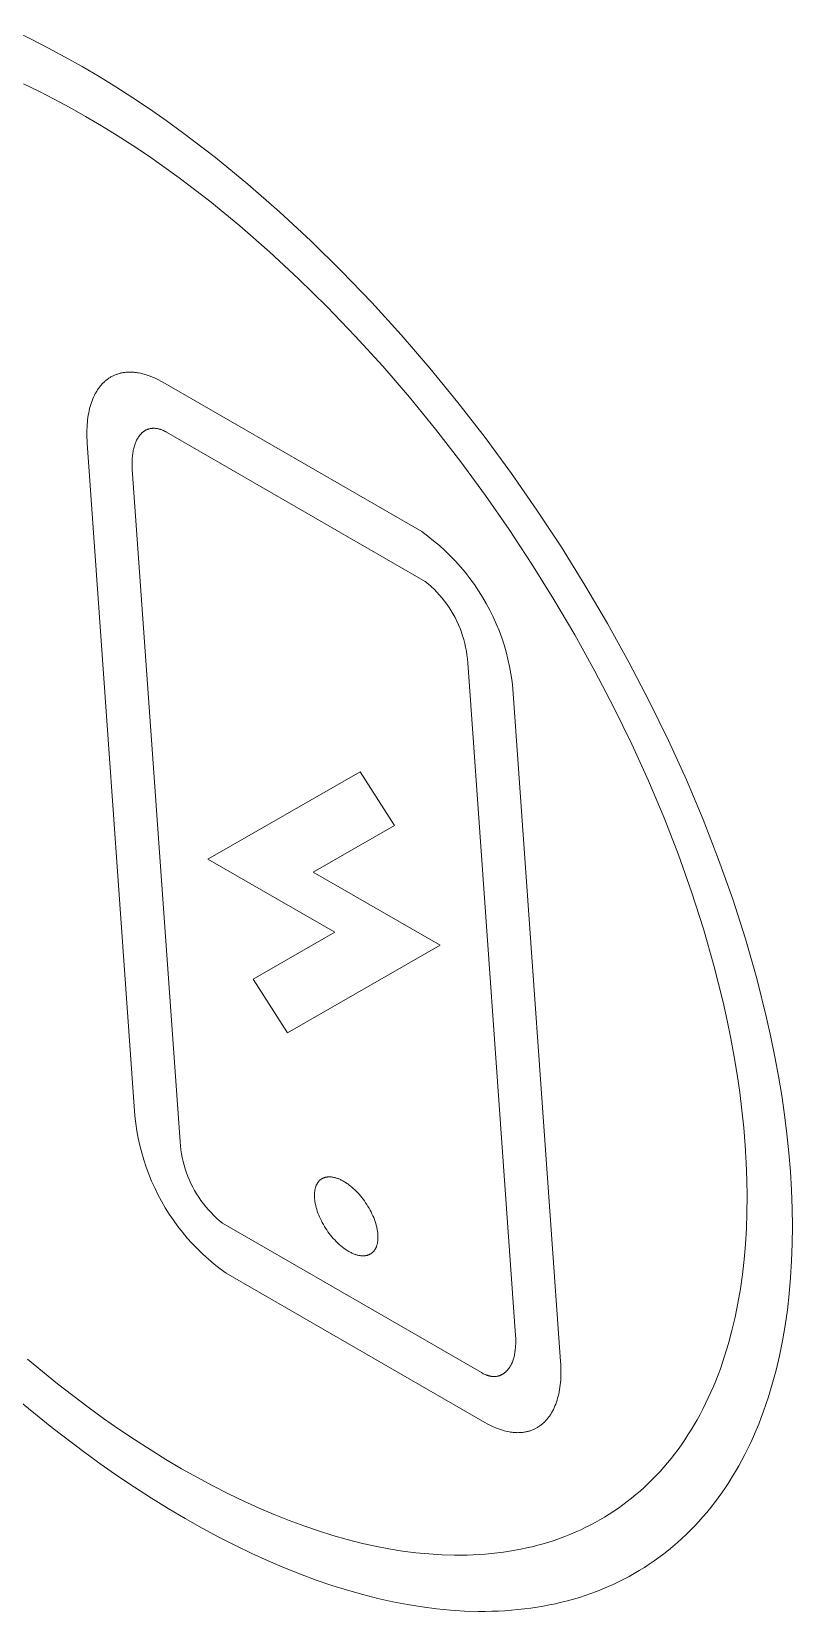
# Model space of a CAD drawing. Header units: inches. Extents: x -8 to 201, y -1 to 136.
# Drawn here: x 144.234 to 144.797, y 70.806 to 71.975 of the extents above; entities that cross this region are included whole.
import ezdxf

# ---------------------------------------------------------------- set-up
doc = ezdxf.new("R2010")
doc.units = ezdxf.units.IN
doc.layers.add('ZANO_R', color=7, linetype='Continuous', lineweight=0)

msp = doc.modelspace()

# ---------------------------------------------------------------- linework, layer by layer
at = {"layer": 'ZANO_R'}
for p, q in [((144.23425, 71.96905), (144.22206, 71.97493)), ((144.24654, 71.96279), (144.23425, 71.96905)), ((144.25895, 71.95613), (144.24654, 71.96279)), ((144.27145, 71.94908), (144.25895, 71.95613)), ((144.28398, 71.94168), (144.27145, 71.94908)), ((144.22807, 71.93627), (144.23942, 71.9308)), ((144.23942, 71.9308), (144.25087, 71.92496)), ((144.29645, 71.93397), (144.28398, 71.94168)), ((144.30887, 71.92597), (144.29645, 71.93397)), ((144.25087, 71.92496), (144.26242, 71.91877)), ((144.26242, 71.91877), (144.27407, 71.9122)), ((144.32123, 71.91767), (144.30887, 71.92597)), ((144.27407, 71.9122), (144.28573, 71.90531)), ((144.33352, 71.90909), (144.32123, 71.91767)), ((144.34575, 71.90024), (144.33352, 71.90909)), ((144.28573, 71.90531), (144.29735, 71.89813)), ((144.29735, 71.89813), (144.30892, 71.89068)), ((144.36998, 71.88171), (144.34575, 71.90024)), ((144.30892, 71.89068), (144.32043, 71.88295)), ((144.32043, 71.88295), (144.33188, 71.87496)), ((144.33188, 71.87496), (144.34326, 71.86671)), ((144.39388, 71.86215), (144.36998, 71.88171)), ((144.34326, 71.86671), (144.36582, 71.84946)), ((144.41742, 71.84161), (144.39388, 71.86215)), ((144.36582, 71.84946), (144.38808, 71.83124)), ((144.44057, 71.82013), (144.41742, 71.84161)), ((144.38808, 71.83124), (144.41001, 71.81211)), ((144.4633, 71.79777), (144.44057, 71.82013)), ((144.41001, 71.81211), (144.43157, 71.79211)), ((144.43157, 71.79211), (144.45274, 71.77129)), ((144.48557, 71.77459), (144.4633, 71.79777)), ((144.45274, 71.77129), (144.47348, 71.74969)), ((144.50735, 71.75063), (144.48557, 71.77459)), ((144.47348, 71.74969), (144.49376, 71.72738)), ((144.5286, 71.72594), (144.50735, 71.75063)), ((144.29381, 71.72001), (144.29328, 71.71973)), ((144.29435, 71.72028), (144.29381, 71.72001)), ((144.29489, 71.72053), (144.29435, 71.72028)), ((144.29544, 71.72078), (144.29489, 71.72053)), ((144.296, 71.72101), (144.29544, 71.72078)), ((144.29656, 71.72123), (144.296, 71.72101)), ((144.29713, 71.72144), (144.29656, 71.72123)), ((144.2977, 71.72163), (144.29713, 71.72144)), ((144.29828, 71.72181), (144.2977, 71.72163)), ((144.29887, 71.72198), (144.29828, 71.72181)), ((144.29946, 71.72214), (144.29887, 71.72198)), ((144.30006, 71.72229), (144.29946, 71.72214)), ((144.30066, 71.72242), (144.30006, 71.72229)), ((144.30127, 71.72254), (144.30066, 71.72242)), ((144.30188, 71.72265), (144.30127, 71.72254)), ((144.3025, 71.72274), (144.30188, 71.72265)), ((144.30313, 71.72282), (144.3025, 71.72274)), ((144.30376, 71.72289), (144.30313, 71.72282)), ((144.3044, 71.72295), (144.30376, 71.72289)), ((144.30504, 71.72299), (144.3044, 71.72295)), ((144.30568, 71.72302), (144.30504, 71.72299)), ((144.30634, 71.72303), (144.30568, 71.72302)), ((144.30699, 71.72304), (144.30634, 71.72303)), ((144.30765, 71.72303), (144.30699, 71.72304)), ((144.30832, 71.72301), (144.30765, 71.72303)), ((144.30899, 71.72297), (144.30832, 71.72301)), ((144.30967, 71.72292), (144.30899, 71.72297)), ((144.31035, 71.72286), (144.30967, 71.72292)), ((144.31104, 71.72278), (144.31035, 71.72286)), ((144.31173, 71.72269), (144.31104, 71.72278)), ((144.31243, 71.72259), (144.31173, 71.72269)), ((144.31313, 71.72247), (144.31243, 71.72259)), ((144.31454, 71.7222), (144.31313, 71.72247)), ((144.31598, 71.72187), (144.31454, 71.7222)), ((144.31743, 71.72149), (144.31598, 71.72187)), ((144.31889, 71.72105), (144.31743, 71.72149)), ((144.32038, 71.72056), (144.31889, 71.72105)), ((144.32188, 71.72001), (144.32038, 71.72056)), ((144.3234, 71.71941), (144.32188, 71.72001)), ((144.49376, 71.72738), (144.51356, 71.70439)), ((144.5493, 71.70058), (144.5286, 71.72594)), ((144.28187, 71.70831), (144.28154, 71.70772)), ((144.28222, 71.70889), (144.28187, 71.70831)), ((144.28258, 71.70946), (144.28222, 71.70889)), ((144.28294, 71.71002), (144.28258, 71.70946)), ((144.28331, 71.71057), (144.28294, 71.71002)), ((144.28369, 71.7111), (144.28331, 71.71057)), ((144.28407, 71.71163), (144.28369, 71.7111)), ((144.28447, 71.71214), (144.28407, 71.71163)), ((144.28487, 71.71265), (144.28447, 71.71214)), ((144.28528, 71.71314), (144.28487, 71.71265)), ((144.28569, 71.71362), (144.28528, 71.71314)), ((144.28611, 71.71409), (144.28569, 71.71362)), ((144.28654, 71.71454), (144.28611, 71.71409)), ((144.28698, 71.71499), (144.28654, 71.71454)), ((144.28742, 71.71543), (144.28698, 71.71499)), ((144.28788, 71.71585), (144.28742, 71.71543)), ((144.28833, 71.71626), (144.28788, 71.71585)), ((144.2888, 71.71666), (144.28833, 71.71626)), ((144.28927, 71.71705), (144.2888, 71.71666)), ((144.28975, 71.71742), (144.28927, 71.71705)), ((144.29023, 71.71779), (144.28975, 71.71742)), ((144.29072, 71.71814), (144.29023, 71.71779)), ((144.29122, 71.71848), (144.29072, 71.71814)), ((144.29173, 71.71881), (144.29122, 71.71848)), ((144.29224, 71.71913), (144.29173, 71.71881)), ((144.29276, 71.71943), (144.29224, 71.71913)), ((144.29328, 71.71973), (144.29276, 71.71943)), ((144.32493, 71.71874), (144.3234, 71.71941)), ((144.32647, 71.71803), (144.32493, 71.71874)), ((144.32803, 71.71725), (144.32647, 71.71803)), ((144.32961, 71.71642), (144.32803, 71.71725)), ((144.3312, 71.71553), (144.32961, 71.71642)), ((144.52257, 71.60504), (144.3312, 71.71553)), ((144.27741, 71.69755), (144.27701, 71.69602)), ((144.27785, 71.69905), (144.27741, 71.69755)), ((144.27833, 71.7005), (144.27785, 71.69905)), ((144.27884, 71.7019), (144.27833, 71.7005)), ((144.27938, 71.70327), (144.27884, 71.7019)), ((144.27996, 71.70459), (144.27938, 71.70327)), ((144.28056, 71.70587), (144.27996, 71.70459)), ((144.2812, 71.70711), (144.28056, 71.70587)), ((144.28154, 71.70772), (144.2812, 71.70711)), ((144.51356, 71.70439), (144.53284, 71.68077)), ((144.56941, 71.6746), (144.5493, 71.70058)), ((144.27533, 71.68599), (144.27518, 71.68418)), ((144.27552, 71.68776), (144.27533, 71.68599)), ((144.27574, 71.68949), (144.27552, 71.68776)), ((144.276, 71.69119), (144.27574, 71.68949)), ((144.2763, 71.69284), (144.276, 71.69119)), ((144.27664, 71.69445), (144.2763, 71.69284)), ((144.27701, 71.69602), (144.27664, 71.69445)), ((144.27499, 71.68045), (144.27496, 71.67853)), ((144.27496, 71.67853), (144.27497, 71.67657)), ((144.27497, 71.67657), (144.27501, 71.67458)), ((144.27507, 71.68234), (144.27499, 71.68045)), ((144.27501, 71.67458), (144.2751, 71.67255)), ((144.27518, 71.68418), (144.27507, 71.68234)), ((144.31177, 71.67267), (144.3121, 71.67331)), ((144.3121, 71.67331), (144.31245, 71.67393)), ((144.31245, 71.67393), (144.31281, 71.67453)), ((144.31281, 71.67453), (144.31318, 71.6751)), ((144.31318, 71.6751), (144.31337, 71.67538)), ((144.31337, 71.67538), (144.31356, 71.67565)), ((144.31356, 71.67565), (144.31376, 71.67592)), ((144.31376, 71.67592), (144.31396, 71.67618)), ((144.31396, 71.67618), (144.31417, 71.67643)), ((144.31417, 71.67643), (144.31438, 71.67668)), ((144.31438, 71.67668), (144.31459, 71.67692)), ((144.31459, 71.67692), (144.3148, 71.67716)), ((144.3148, 71.67716), (144.31502, 71.67739)), ((144.31502, 71.67739), (144.31524, 71.67762)), ((144.31524, 71.67762), (144.31546, 71.67784)), ((144.31546, 71.67784), (144.31569, 71.67805)), ((144.31569, 71.67805), (144.31592, 71.67826)), ((144.31592, 71.67826), (144.31615, 71.67846)), ((144.31615, 71.67846), (144.31639, 71.67865)), ((144.31639, 71.67865), (144.31662, 71.67884)), ((144.31662, 71.67884), (144.31686, 71.67902)), ((144.31686, 71.67902), (144.31711, 71.6792)), ((144.31711, 71.6792), (144.31736, 71.67937)), ((144.31736, 71.67937), (144.31761, 71.67953)), ((144.31761, 71.67953), (144.31786, 71.67969)), ((144.31786, 71.67969), (144.31811, 71.67984)), ((144.31811, 71.67984), (144.31837, 71.67999)), ((144.31837, 71.67999), (144.31863, 71.68013)), ((144.31863, 71.68013), (144.3189, 71.68026)), ((144.3189, 71.68026), (144.31916, 71.68038)), ((144.31916, 71.68038), (144.31943, 71.6805)), ((144.31943, 71.6805), (144.3197, 71.68061)), ((144.3197, 71.68061), (144.31998, 71.68072)), ((144.31998, 71.68072), (144.32025, 71.68082)), ((144.32025, 71.68082), (144.32053, 71.68091)), ((144.32053, 71.68091), (144.32081, 71.681)), ((144.32081, 71.681), (144.3211, 71.68108)), ((144.3211, 71.68108), (144.32138, 71.68115)), ((144.32138, 71.68115), (144.32167, 71.68121)), ((144.32167, 71.68121), (144.32196, 71.68127)), ((144.32196, 71.68127), (144.32226, 71.68133)), ((144.32226, 71.68133), (144.32255, 71.68137)), ((144.32255, 71.68137), (144.32285, 71.68141)), ((144.32285, 71.68141), (144.32315, 71.68144)), ((144.32315, 71.68144), (144.32345, 71.68147)), ((144.32345, 71.68147), (144.32376, 71.68148)), ((144.32376, 71.68148), (144.32407, 71.68149)), ((144.32407, 71.68149), (144.32438, 71.6815)), ((144.32438, 71.6815), (144.32469, 71.68149)), ((144.32469, 71.68149), (144.325, 71.68148)), ((144.325, 71.68148), (144.32532, 71.68147)), ((144.32532, 71.68147), (144.32563, 71.68144)), ((144.32563, 71.68144), (144.32595, 71.68141)), ((144.32595, 71.68141), (144.32628, 71.68137)), ((144.32628, 71.68137), (144.3266, 71.68133)), ((144.3266, 71.68133), (144.32693, 71.68127)), ((144.32693, 71.68127), (144.32725, 71.68121)), ((144.32725, 71.68121), (144.32758, 71.68115)), ((144.32758, 71.68115), (144.32792, 71.68107)), ((144.32792, 71.68107), (144.32825, 71.68099)), ((144.32825, 71.68099), (144.32858, 71.6809)), ((144.32858, 71.6809), (144.32892, 71.6808)), ((144.32892, 71.6808), (144.32926, 71.6807)), ((144.32926, 71.6807), (144.3296, 71.68058)), ((144.3296, 71.68058), (144.32994, 71.68046)), ((144.32994, 71.68046), (144.33029, 71.68034)), ((144.33029, 71.68034), (144.33098, 71.68006)), ((144.33098, 71.68006), (144.33168, 71.67975)), ((144.33168, 71.67975), (144.33238, 71.67942)), ((144.33238, 71.67942), (144.3331, 71.67905)), ((144.3331, 71.67905), (144.33381, 71.67865)), ((144.33381, 71.67865), (144.52518, 71.56816)), ((144.53284, 71.68077), (144.55156, 71.65657)), ((144.58889, 71.64804), (144.56941, 71.6746)), ((144.2751, 71.67255), (144.27522, 71.67048)), ((144.27522, 71.67048), (144.31054, 71.17279)), ((144.30862, 71.66055), (144.30872, 71.66149)), ((144.30872, 71.66149), (144.30883, 71.66242)), ((144.30883, 71.66242), (144.30896, 71.66333)), ((144.30896, 71.66333), (144.30911, 71.66422)), ((144.30911, 71.66422), (144.30927, 71.66509)), ((144.30927, 71.66509), (144.30945, 71.66594)), ((144.30945, 71.66594), (144.30965, 71.66677)), ((144.30965, 71.66677), (144.30986, 71.66758)), ((144.30986, 71.66758), (144.31009, 71.66837)), ((144.31009, 71.66837), (144.31033, 71.66914)), ((144.31033, 71.66914), (144.31059, 71.66989)), ((144.31059, 71.66989), (144.31086, 71.67062)), ((144.31086, 71.67062), (144.31115, 71.67132)), ((144.31115, 71.67132), (144.31145, 71.67201)), ((144.31145, 71.67201), (144.31177, 71.67267)), ((144.30841, 71.65554), (144.30842, 71.65658)), ((144.30845, 71.65342), (144.30841, 71.65554)), ((144.30842, 71.65658), (144.30844, 71.6576)), ((144.30844, 71.6576), (144.30848, 71.6586)), ((144.30857, 71.65123), (144.30845, 71.65342)), ((144.30848, 71.6586), (144.30854, 71.65958)), ((144.30854, 71.65958), (144.30862, 71.66055)), ((144.34389, 71.15353), (144.30857, 71.65123)), ((144.55156, 71.65657), (144.56971, 71.63184)), ((144.60772, 71.62097), (144.58889, 71.64804)), ((144.56971, 71.63184), (144.58724, 71.60663)), ((144.62586, 71.59344), (144.60772, 71.62097)), ((144.52704, 71.60176), (144.52257, 71.60504)), ((144.58724, 71.60663), (144.60413, 71.58098)), ((144.5314, 71.59833), (144.52704, 71.60176)), ((144.53564, 71.59476), (144.5314, 71.59833)), ((144.53975, 71.59104), (144.53564, 71.59476)), ((144.64327, 71.56549), (144.62586, 71.59344)), ((144.54374, 71.58718), (144.53975, 71.59104)), ((144.54758, 71.58318), (144.54374, 71.58718)), ((144.55129, 71.57906), (144.54758, 71.58318)), ((144.60413, 71.58098), (144.62035, 71.55495)), ((144.52518, 71.56816), (144.52743, 71.5663)), ((144.55485, 71.57481), (144.55129, 71.57906)), ((144.55827, 71.57044), (144.55485, 71.57481)), ((144.56153, 71.56595), (144.55827, 71.57044)), ((144.52743, 71.5663), (144.52961, 71.56437)), ((144.52961, 71.56437), (144.53172, 71.56237)), ((144.53172, 71.56237), (144.53376, 71.56029)), ((144.53376, 71.56029), (144.53573, 71.55815)), ((144.53573, 71.55815), (144.53762, 71.55593)), ((144.56464, 71.56136), (144.56153, 71.56595)), ((144.56758, 71.55666), (144.56464, 71.56136)), ((144.57036, 71.55186), (144.56758, 71.55666)), ((144.65993, 71.53717), (144.64327, 71.56549)), ((144.53762, 71.55593), (144.53943, 71.55366)), ((144.53943, 71.55366), (144.54117, 71.55132)), ((144.54117, 71.55132), (144.54282, 71.54892)), ((144.54282, 71.54892), (144.54439, 71.54647)), ((144.54439, 71.54647), (144.54587, 71.54396)), ((144.57298, 71.54697), (144.57036, 71.55186)), ((144.57542, 71.54199), (144.57298, 71.54697)), ((144.62035, 71.55495), (144.63587, 71.52858)), ((144.54587, 71.54396), (144.54726, 71.5414)), ((144.54726, 71.5414), (144.54856, 71.5388)), ((144.54856, 71.5388), (144.54978, 71.53616)), ((144.54978, 71.53616), (144.5509, 71.53347)), ((144.5509, 71.53347), (144.55192, 71.53074)), ((144.57769, 71.53693), (144.57542, 71.54199)), ((144.57979, 71.5318), (144.57769, 71.53693)), ((144.6758, 71.50855), (144.65993, 71.53717)), ((144.55192, 71.53074), (144.55286, 71.52799)), ((144.55286, 71.52799), (144.55369, 71.5252)), ((144.55369, 71.5252), (144.55443, 71.52238)), ((144.55443, 71.52238), (144.55507, 71.51954)), ((144.58171, 71.52659), (144.57979, 71.5318)), ((144.58345, 71.52132), (144.58171, 71.52659)), ((144.585, 71.516), (144.58345, 71.52132)), ((144.63587, 71.52858), (144.65065, 71.50192)), ((144.55507, 71.51954), (144.55561, 71.51668)), ((144.55561, 71.51668), (144.55605, 71.5138)), ((144.55605, 71.5138), (144.55639, 71.51091)), ((144.55639, 71.51091), (144.55664, 71.50801)), ((144.58637, 71.51063), (144.585, 71.516)), ((144.58756, 71.50521), (144.58637, 71.51063)), ((144.55664, 71.50801), (144.59195, 71.01031)), ((144.58856, 71.49975), (144.58756, 71.50521)), ((144.58936, 71.49427), (144.58856, 71.49975)), ((144.65065, 71.50192), (144.66466, 71.47502)), ((144.69085, 71.47966), (144.6758, 71.50855)), ((144.58998, 71.48876), (144.58936, 71.49427)), ((144.6253, 70.99106), (144.58998, 71.48876)), ((144.66466, 71.47502), (144.67788, 71.44792)), ((144.70504, 71.45057), (144.69085, 71.47966)), ((144.67788, 71.44792), (144.69027, 71.42068)), ((144.71834, 71.42132), (144.70504, 71.45057)), ((144.47714, 71.42739), (144.36429, 71.3628)), ((144.50256, 71.38769), (144.47714, 71.42739)), ((144.69027, 71.42068), (144.7018, 71.39335)), ((144.73072, 71.39197), (144.71834, 71.42132)), ((144.7018, 71.39335), (144.71244, 71.36596)), ((144.44234, 71.35322), (144.50256, 71.38769)), ((144.74215, 71.36256), (144.73072, 71.39197)), ((144.36429, 71.3628), (144.45828, 71.30867)), ((144.71244, 71.36596), (144.72216, 71.33858)), ((144.75258, 71.33316), (144.74215, 71.36256)), ((144.53612, 71.2992), (144.44234, 71.35322)), ((144.72216, 71.33858), (144.73093, 71.31124)), ((144.762, 71.30381), (144.75258, 71.33316)), ((144.73093, 71.31124), (144.73872, 71.284)), ((144.45828, 71.30867), (144.39797, 71.27387)), ((144.42342, 71.23421), (144.53612, 71.2992)), ((144.77036, 71.27455), (144.762, 71.30381)), ((144.73872, 71.284), (144.74549, 71.2569)), ((144.39797, 71.27387), (144.42342, 71.23421)), ((144.77763, 71.24546), (144.77036, 71.27455)), ((144.74549, 71.2569), (144.74849, 71.24342)), ((144.74849, 71.24342), (144.75122, 71.22999)), ((144.78085, 71.23098), (144.77763, 71.24546)), ((144.75122, 71.22999), (144.75368, 71.21663)), ((144.78379, 71.21657), (144.78085, 71.23098)), ((144.75368, 71.21663), (144.75587, 71.20333)), ((144.78643, 71.20222), (144.78379, 71.21657)), ((144.75587, 71.20333), (144.75779, 71.1901)), ((144.78878, 71.18794), (144.78643, 71.20222)), ((144.75779, 71.1901), (144.75942, 71.17695)), ((144.79084, 71.17373), (144.78878, 71.18794)), ((144.31054, 71.17279), (144.31116, 71.16728)), ((144.75942, 71.17695), (144.76077, 71.16388)), ((144.7926, 71.15961), (144.79084, 71.17373)), ((144.31116, 71.16728), (144.31196, 71.16179)), ((144.31196, 71.16179), (144.31296, 71.15633)), ((144.76077, 71.16388), (144.76184, 71.15091)), ((144.79405, 71.14559), (144.7926, 71.15961)), ((144.31296, 71.15633), (144.31415, 71.15091)), ((144.31415, 71.15091), (144.31552, 71.14554)), ((144.34413, 71.15063), (144.34389, 71.15353)), ((144.34447, 71.14774), (144.34413, 71.15063)), ((144.34491, 71.14486), (144.34447, 71.14774)), ((144.76184, 71.15091), (144.7626, 71.1381)), ((144.31552, 71.14554), (144.31707, 71.14022)), ((144.31707, 71.14022), (144.31881, 71.13495)), ((144.34545, 71.142), (144.34491, 71.14486)), ((144.34609, 71.13916), (144.34545, 71.142)), ((144.34683, 71.13635), (144.34609, 71.13916)), ((144.34766, 71.13356), (144.34683, 71.13635)), ((144.7626, 71.1381), (144.76307, 71.12555)), ((144.79519, 71.13165), (144.79405, 71.14559)), ((144.31881, 71.13495), (144.32073, 71.12975)), ((144.32073, 71.12975), (144.32283, 71.12461)), ((144.32283, 71.12461), (144.3251, 71.11955)), ((144.3486, 71.1308), (144.34766, 71.13356)), ((144.34962, 71.12807), (144.3486, 71.1308)), ((144.35074, 71.12539), (144.34962, 71.12807)), ((144.35196, 71.12274), (144.35074, 71.12539)), ((144.44602, 71.12386), (144.44589, 71.12368)), ((144.44616, 71.12403), (144.44602, 71.12386)), ((144.44629, 71.1242), (144.44616, 71.12403)), ((144.44643, 71.12437), (144.44629, 71.1242)), ((144.44658, 71.12453), (144.44643, 71.12437)), ((144.44672, 71.12468), (144.44658, 71.12453)), ((144.44687, 71.12484), (144.44672, 71.12468)), ((144.44703, 71.12499), (144.44687, 71.12484)), ((144.44718, 71.12513), (144.44703, 71.12499)), ((144.44734, 71.12528), (144.44718, 71.12513)), ((144.4475, 71.12542), (144.44734, 71.12528)), ((144.44766, 71.12555), (144.4475, 71.12542)), ((144.44783, 71.12568), (144.44766, 71.12555)), ((144.448, 71.12581), (144.44783, 71.12568)), ((144.44817, 71.12593), (144.448, 71.12581)), ((144.44834, 71.12605), (144.44817, 71.12593)), ((144.44852, 71.12616), (144.44834, 71.12605)), ((144.4487, 71.12627), (144.44852, 71.12616)), ((144.44888, 71.12638), (144.4487, 71.12627)), ((144.44906, 71.12648), (144.44888, 71.12638)), ((144.44925, 71.12658), (144.44906, 71.12648)), ((144.44944, 71.12668), (144.44925, 71.12658)), ((144.44963, 71.12677), (144.44944, 71.12668)), ((144.44982, 71.12686), (144.44963, 71.12677)), ((144.45002, 71.12694), (144.44982, 71.12686)), ((144.45022, 71.12702), (144.45002, 71.12694)), ((144.45042, 71.12709), (144.45022, 71.12702)), ((144.45063, 71.12716), (144.45042, 71.12709)), ((144.45083, 71.12723), (144.45063, 71.12716)), ((144.45104, 71.12729), (144.45083, 71.12723)), ((144.45125, 71.12735), (144.45104, 71.12729)), ((144.45146, 71.12741), (144.45125, 71.12735)), ((144.45168, 71.12746), (144.45146, 71.12741)), ((144.4519, 71.1275), (144.45168, 71.12746)), ((144.45212, 71.12754), (144.4519, 71.1275)), ((144.45234, 71.12758), (144.45212, 71.12754)), ((144.45256, 71.12761), (144.45234, 71.12758)), ((144.45279, 71.12764), (144.45256, 71.12761)), ((144.45302, 71.12767), (144.45279, 71.12764)), ((144.45325, 71.12769), (144.45302, 71.12767)), ((144.45348, 71.12771), (144.45325, 71.12769)), ((144.45372, 71.12772), (144.45348, 71.12771)), ((144.45395, 71.12773), (144.45372, 71.12772)), ((144.45419, 71.12773), (144.45395, 71.12773)), ((144.45443, 71.12773), (144.45419, 71.12773)), ((144.45492, 71.12771), (144.45443, 71.12773)), ((144.45542, 71.12768), (144.45492, 71.12771)), ((144.45592, 71.12763), (144.45542, 71.12768)), ((144.45643, 71.12757), (144.45592, 71.12763)), ((144.45695, 71.12748), (144.45643, 71.12757)), ((144.45748, 71.12738), (144.45695, 71.12748)), ((144.45801, 71.12726), (144.45748, 71.12738)), ((144.45855, 71.12713), (144.45801, 71.12726)), ((144.4591, 71.12697), (144.45855, 71.12713)), ((144.45965, 71.1268), (144.4591, 71.12697)), ((144.46021, 71.12661), (144.45965, 71.1268)), ((144.46077, 71.1264), (144.46021, 71.12661)), ((144.46134, 71.12617), (144.46077, 71.1264)), ((144.46192, 71.12592), (144.46134, 71.12617)), ((144.4625, 71.12566), (144.46192, 71.12592)), ((144.46309, 71.12537), (144.4625, 71.12566)), ((144.46369, 71.12507), (144.46309, 71.12537)), ((144.46428, 71.12475), (144.46369, 71.12507)), ((144.46489, 71.12441), (144.46428, 71.12475)), ((144.46549, 71.12405), (144.46489, 71.12441)), ((144.4661, 71.12368), (144.46549, 71.12405)), ((144.76307, 71.12555), (144.76324, 71.11324)), ((144.79601, 71.11791), (144.79519, 71.13165)), ((144.3251, 71.11955), (144.32754, 71.11457)), ((144.32754, 71.11457), (144.33016, 71.10968)), ((144.35326, 71.12014), (144.35196, 71.12274)), ((144.35465, 71.11758), (144.35326, 71.12014)), ((144.35613, 71.11507), (144.35465, 71.11758)), ((144.3577, 71.11262), (144.35613, 71.11507)), ((144.35935, 71.11022), (144.3577, 71.11262)), ((144.44326, 71.1146), (144.44325, 71.11398)), ((144.44325, 71.11398), (144.44326, 71.11334)), ((144.44328, 71.11522), (144.44326, 71.1146)), ((144.44326, 71.11334), (144.44328, 71.11269)), ((144.44331, 71.11582), (144.44328, 71.11522)), ((144.44328, 71.11269), (144.44332, 71.11203)), ((144.44336, 71.1164), (144.44331, 71.11582)), ((144.44343, 71.11697), (144.44336, 71.1164)), ((144.44351, 71.11753), (144.44343, 71.11697)), ((144.4436, 71.11807), (144.44351, 71.11753)), ((144.44371, 71.11861), (144.4436, 71.11807)), ((144.44383, 71.11912), (144.44371, 71.11861)), ((144.44396, 71.11962), (144.44383, 71.11912)), ((144.44411, 71.12011), (144.44396, 71.11962)), ((144.44427, 71.12059), (144.44411, 71.12011)), ((144.44436, 71.12082), (144.44427, 71.12059)), ((144.44445, 71.12105), (144.44436, 71.12082)), ((144.44454, 71.12127), (144.44445, 71.12105)), ((144.44464, 71.12149), (144.44454, 71.12127)), ((144.44473, 71.12171), (144.44464, 71.12149)), ((144.44484, 71.12192), (144.44473, 71.12171)), ((144.44494, 71.12213), (144.44484, 71.12192)), ((144.44505, 71.12234), (144.44494, 71.12213)), ((144.44516, 71.12254), (144.44505, 71.12234)), ((144.44527, 71.12274), (144.44516, 71.12254)), ((144.44539, 71.12294), (144.44527, 71.12274)), ((144.44551, 71.12313), (144.44539, 71.12294)), ((144.44563, 71.12332), (144.44551, 71.12313)), ((144.44576, 71.1235), (144.44563, 71.12332)), ((144.44589, 71.12368), (144.44576, 71.1235)), ((144.4667, 71.12329), (144.4661, 71.12368)), ((144.46729, 71.12289), (144.4667, 71.12329)), ((144.46789, 71.12248), (144.46729, 71.12289)), ((144.46848, 71.12205), (144.46789, 71.12248)), ((144.46965, 71.12115), (144.46848, 71.12205)), ((144.47081, 71.12021), (144.46965, 71.12115)), ((144.47194, 71.11922), (144.47081, 71.12021)), ((144.47306, 71.11818), (144.47194, 71.11922)), ((144.47416, 71.11711), (144.47306, 71.11818)), ((144.47523, 71.11599), (144.47416, 71.11711)), ((144.47628, 71.11483), (144.47523, 71.11599)), ((144.47731, 71.11364), (144.47628, 71.11483)), ((144.47831, 71.11242), (144.47731, 71.11364)), ((144.47928, 71.11117), (144.47831, 71.11242)), ((144.76324, 71.11324), (144.76312, 71.10119)), ((144.79651, 71.10443), (144.79601, 71.11791)), ((144.33016, 71.10968), (144.33294, 71.10489)), ((144.33294, 71.10489), (144.33588, 71.10019)), ((144.36109, 71.10788), (144.35935, 71.11022)), ((144.3629, 71.10561), (144.36109, 71.10788)), ((144.36479, 71.10339), (144.3629, 71.10561)), ((144.36676, 71.10125), (144.36479, 71.10339)), ((144.3688, 71.09917), (144.36676, 71.10125)), ((144.44332, 71.11203), (144.44338, 71.11135)), ((144.44338, 71.11135), (144.44345, 71.11068)), ((144.44345, 71.11068), (144.44353, 71.10999)), ((144.44353, 71.10999), (144.44363, 71.10931)), ((144.44363, 71.10931), (144.44375, 71.10862)), ((144.44375, 71.10862), (144.44387, 71.10793)), ((144.44387, 71.10793), (144.44402, 71.10723)), ((144.44402, 71.10723), (144.44417, 71.10653)), ((144.44417, 71.10653), (144.44452, 71.10513)), ((144.44452, 71.10513), (144.44492, 71.10372)), ((144.44492, 71.10372), (144.44538, 71.1023)), ((144.44538, 71.1023), (144.44588, 71.10089)), ((144.44588, 71.10089), (144.44643, 71.09947)), ((144.48022, 71.10989), (144.47928, 71.11117)), ((144.48112, 71.10859), (144.48022, 71.10989)), ((144.482, 71.10726), (144.48112, 71.10859)), ((144.48284, 71.10591), (144.482, 71.10726)), ((144.48364, 71.10455), (144.48284, 71.10591)), ((144.4844, 71.10317), (144.48364, 71.10455)), ((144.48513, 71.10178), (144.4844, 71.10317)), ((144.48581, 71.10038), (144.48513, 71.10178)), ((144.76312, 71.10119), (144.76271, 71.0894)), ((144.7967, 71.09121), (144.79651, 71.10443)), ((144.33588, 71.10019), (144.33899, 71.09559)), ((144.33899, 71.09559), (144.34225, 71.09111)), ((144.34225, 71.09111), (144.34567, 71.08674)), ((144.37091, 71.09717), (144.3688, 71.09917)), ((144.37309, 71.09524), (144.37091, 71.09717)), ((144.37534, 71.09338), (144.37309, 71.09524)), ((144.56671, 70.9829), (144.37534, 71.09338)), ((144.44643, 71.09947), (144.44702, 71.09805)), ((144.44702, 71.09805), (144.44766, 71.09664)), ((144.44766, 71.09664), (144.44835, 71.09524)), ((144.44835, 71.09524), (144.44907, 71.09385)), ((144.44907, 71.09385), (144.44984, 71.09247)), ((144.44984, 71.09247), (144.45064, 71.09111)), ((144.45064, 71.09111), (144.45148, 71.08976)), ((144.45148, 71.08976), (144.45235, 71.08843)), ((144.48645, 71.09897), (144.48581, 71.10038)), ((144.48705, 71.09755), (144.48645, 71.09897)), ((144.4876, 71.09613), (144.48705, 71.09755)), ((144.4881, 71.09472), (144.4876, 71.09613)), ((144.48855, 71.0933), (144.4881, 71.09472)), ((144.48896, 71.09189), (144.48855, 71.0933)), ((144.48931, 71.09048), (144.48896, 71.09189)), ((144.48946, 71.08979), (144.48931, 71.09048)), ((144.4896, 71.08909), (144.48946, 71.08979)), ((144.48973, 71.0884), (144.4896, 71.08909)), ((144.76271, 71.0894), (144.76201, 71.07785)), ((144.79656, 71.07827), (144.7967, 71.09121)), ((144.34567, 71.08674), (144.34923, 71.08249)), ((144.34923, 71.08249), (144.35294, 71.07836)), ((144.35294, 71.07836), (144.35678, 71.07437)), ((144.45235, 71.08843), (144.45326, 71.08713)), ((144.45326, 71.08713), (144.4542, 71.08585)), ((144.4542, 71.08585), (144.45516, 71.0846)), ((144.45516, 71.0846), (144.45616, 71.08338)), ((144.45616, 71.08338), (144.45719, 71.08219)), ((144.45719, 71.08219), (144.45823, 71.08103)), ((144.45823, 71.08103), (144.45931, 71.07992)), ((144.45931, 71.07992), (144.4604, 71.07884)), ((144.4604, 71.07884), (144.46152, 71.07781)), ((144.46152, 71.07781), (144.46266, 71.07682)), ((144.48937, 71.07691), (144.48951, 71.07739)), ((144.48951, 71.07739), (144.48965, 71.0779)), ((144.48965, 71.0779), (144.48977, 71.07841)), ((144.48984, 71.08771), (144.48973, 71.0884)), ((144.48977, 71.07841), (144.48988, 71.07894)), ((144.48994, 71.08702), (144.48984, 71.08771)), ((144.48988, 71.07894), (144.48997, 71.07949)), ((144.49003, 71.08634), (144.48994, 71.08702)), ((144.48997, 71.07949), (144.49005, 71.08004)), ((144.4901, 71.08566), (144.49003, 71.08634)), ((144.49005, 71.08004), (144.49011, 71.08062)), ((144.49015, 71.08499), (144.4901, 71.08566)), ((144.49011, 71.08062), (144.49016, 71.0812)), ((144.49019, 71.08433), (144.49015, 71.08499)), ((144.49016, 71.0812), (144.4902, 71.0818)), ((144.49022, 71.08367), (144.49019, 71.08433)), ((144.4902, 71.0818), (144.49022, 71.08241)), ((144.49023, 71.08304), (144.49022, 71.08367)), ((144.49022, 71.08241), (144.49023, 71.08304)), ((144.76201, 71.07785), (144.76103, 71.06657)), ((144.79612, 71.06561), (144.79656, 71.07827)), ((144.35678, 71.07437), (144.36077, 71.07051)), ((144.36077, 71.07051), (144.36488, 71.06679)), ((144.36488, 71.06679), (144.36912, 71.06321)), ((144.46266, 71.07682), (144.46381, 71.07587)), ((144.46381, 71.07587), (144.46498, 71.07498)), ((144.46498, 71.07498), (144.46557, 71.07455)), ((144.46557, 71.07455), (144.46616, 71.07414)), ((144.46616, 71.07414), (144.46676, 71.07374)), ((144.46676, 71.07374), (144.46735, 71.07335)), ((144.46735, 71.07335), (144.46796, 71.07298)), ((144.46796, 71.07298), (144.46856, 71.07262)), ((144.46856, 71.07262), (144.46917, 71.07228)), ((144.46917, 71.07228), (144.46977, 71.07196)), ((144.46977, 71.07196), (144.47036, 71.07166)), ((144.47036, 71.07166), (144.47095, 71.07137)), ((144.47095, 71.07137), (144.47153, 71.07111)), ((144.47153, 71.07111), (144.47211, 71.07086)), ((144.47211, 71.07086), (144.47268, 71.07063)), ((144.47268, 71.07063), (144.47325, 71.07042)), ((144.47325, 71.07042), (144.47381, 71.07023)), ((144.47381, 71.07023), (144.47436, 71.07005)), ((144.47436, 71.07005), (144.47491, 71.0699)), ((144.47491, 71.0699), (144.47545, 71.06976)), ((144.47545, 71.06976), (144.47599, 71.06964)), ((144.47599, 71.06964), (144.47651, 71.06954)), ((144.47651, 71.06954), (144.47703, 71.06946)), ((144.47703, 71.06946), (144.47754, 71.06939)), ((144.47754, 71.06939), (144.47805, 71.06934)), ((144.47805, 71.06934), (144.47854, 71.06931)), ((144.47854, 71.06931), (144.47903, 71.06929)), ((144.47903, 71.06929), (144.47927, 71.06929)), ((144.47927, 71.06929), (144.47951, 71.0693)), ((144.47951, 71.0693), (144.47975, 71.0693)), ((144.47975, 71.0693), (144.47999, 71.06932)), ((144.47999, 71.06932), (144.48022, 71.06933)), ((144.48022, 71.06933), (144.48045, 71.06935)), ((144.48045, 71.06935), (144.48068, 71.06938)), ((144.48068, 71.06938), (144.48091, 71.06941)), ((144.48091, 71.06941), (144.48113, 71.06944)), ((144.48113, 71.06944), (144.48135, 71.06948)), ((144.48135, 71.06948), (144.48157, 71.06952)), ((144.48157, 71.06952), (144.48179, 71.06957)), ((144.48179, 71.06957), (144.48201, 71.06962)), ((144.48201, 71.06962), (144.48222, 71.06967)), ((144.48222, 71.06967), (144.48243, 71.06973)), ((144.48243, 71.06973), (144.48264, 71.06979)), ((144.48264, 71.06979), (144.48285, 71.06986)), ((144.48285, 71.06986), (144.48305, 71.06993)), ((144.48305, 71.06993), (144.48325, 71.07)), ((144.48325, 71.07), (144.48345, 71.07008)), ((144.48345, 71.07008), (144.48365, 71.07016)), ((144.48365, 71.07016), (144.48384, 71.07025)), ((144.48384, 71.07025), (144.48404, 71.07034)), ((144.48404, 71.07034), (144.48422, 71.07044)), ((144.48422, 71.07044), (144.48441, 71.07054)), ((144.48441, 71.07054), (144.4846, 71.07064)), ((144.4846, 71.07064), (144.48478, 71.07075)), ((144.48478, 71.07075), (144.48496, 71.07086)), ((144.48496, 71.07086), (144.48513, 71.07097)), ((144.48513, 71.07097), (144.48531, 71.07109)), ((144.48531, 71.07109), (144.48548, 71.07121)), ((144.48548, 71.07121), (144.48565, 71.07134)), ((144.48565, 71.07134), (144.48581, 71.07147)), ((144.48581, 71.07147), (144.48598, 71.0716)), ((144.48598, 71.0716), (144.48614, 71.07174)), ((144.48614, 71.07174), (144.4863, 71.07189)), ((144.4863, 71.07189), (144.48645, 71.07203)), ((144.48645, 71.07203), (144.4866, 71.07218)), ((144.4866, 71.07218), (144.48675, 71.07234)), ((144.48675, 71.07234), (144.4869, 71.07249)), ((144.4869, 71.07249), (144.48704, 71.07265)), ((144.48704, 71.07265), (144.48718, 71.07282)), ((144.48718, 71.07282), (144.48732, 71.07299)), ((144.48732, 71.07299), (144.48746, 71.07316)), ((144.48746, 71.07316), (144.48759, 71.07334)), ((144.48759, 71.07334), (144.48772, 71.07352)), ((144.48772, 71.07352), (144.48784, 71.0737)), ((144.48784, 71.0737), (144.48797, 71.07389)), ((144.48797, 71.07389), (144.48809, 71.07408)), ((144.48809, 71.07408), (144.4882, 71.07428)), ((144.4882, 71.07428), (144.48832, 71.07448)), ((144.48832, 71.07448), (144.48843, 71.07468)), ((144.48843, 71.07468), (144.48854, 71.07489)), ((144.48854, 71.07489), (144.48864, 71.0751)), ((144.48864, 71.0751), (144.48874, 71.07531)), ((144.48874, 71.07531), (144.48884, 71.07553)), ((144.48884, 71.07553), (144.48894, 71.07575)), ((144.48894, 71.07575), (144.48903, 71.07597)), ((144.48903, 71.07597), (144.48912, 71.0762)), ((144.48912, 71.0762), (144.4892, 71.07643)), ((144.4892, 71.07643), (144.48937, 71.07691)), ((144.76103, 71.06657), (144.75977, 71.05555)), ((144.79538, 71.05321), (144.79612, 71.06561)), ((144.36912, 71.06321), (144.37348, 71.05978)), ((144.37348, 71.05978), (144.37795, 71.0565)), ((144.37795, 71.0565), (144.56932, 70.94602)), ((144.75977, 71.05555), (144.75824, 71.04479)), ((144.75824, 71.04479), (144.75643, 71.03429)), ((144.79432, 71.0411), (144.79538, 71.05321)), ((144.75643, 71.03429), (144.75435, 71.02406)), ((144.79297, 71.02926), (144.79432, 71.0411)), ((144.75435, 71.02406), (144.75201, 71.0141)), ((144.79132, 71.01771), (144.79297, 71.02926)), ((144.59195, 71.01031), (144.59207, 71.00812)), ((144.59207, 71.00812), (144.59211, 71.006)), ((144.75201, 71.0141), (144.7494, 71.0044)), ((144.78938, 71.00644), (144.79132, 71.01771)), ((144.59107, 70.9956), (144.59087, 70.99477)), ((144.59125, 70.99645), (144.59107, 70.9956)), ((144.59141, 70.99732), (144.59125, 70.99645)), ((144.59156, 70.99821), (144.59141, 70.99732)), ((144.59169, 70.99912), (144.59156, 70.99821)), ((144.5918, 71.00005), (144.59169, 70.99912)), ((144.5919, 71.00099), (144.5918, 71.00005)), ((144.59198, 71.00196), (144.5919, 71.00099)), ((144.59204, 71.00294), (144.59198, 71.00196)), ((144.59208, 71.00394), (144.59204, 71.00294)), ((144.5921, 71.00496), (144.59208, 71.00394)), ((144.59211, 71.006), (144.5921, 71.00496)), ((144.7494, 71.0044), (144.74654, 70.99498)), ((144.78464, 70.98476), (144.78715, 70.99545)), ((144.78715, 70.99545), (144.78938, 71.00644)), ((144.25328, 70.97461), (144.23101, 70.99282)), ((144.58506, 70.9837), (144.58483, 70.98349)), ((144.58528, 70.98392), (144.58506, 70.9837)), ((144.5855, 70.98415), (144.58528, 70.98392)), ((144.58572, 70.98438), (144.5855, 70.98415)), ((144.58593, 70.98462), (144.58572, 70.98438)), ((144.58614, 70.98486), (144.58593, 70.98462)), ((144.58635, 70.98511), (144.58614, 70.98486)), ((144.58656, 70.98536), (144.58635, 70.98511)), ((144.58676, 70.98563), (144.58656, 70.98536)), ((144.58696, 70.98589), (144.58676, 70.98563)), ((144.58715, 70.98616), (144.58696, 70.98589)), ((144.58734, 70.98644), (144.58715, 70.98616)), ((144.58771, 70.98702), (144.58734, 70.98644)), ((144.58807, 70.98761), (144.58771, 70.98702)), ((144.58842, 70.98823), (144.58807, 70.98761)), ((144.58875, 70.98887), (144.58842, 70.98823)), ((144.58907, 70.98953), (144.58875, 70.98887)), ((144.58937, 70.99022), (144.58907, 70.98953)), ((144.58966, 70.99093), (144.58937, 70.99022)), ((144.58993, 70.99165), (144.58966, 70.99093)), ((144.59019, 70.9924), (144.58993, 70.99165)), ((144.59043, 70.99317), (144.59019, 70.9924)), ((144.59066, 70.99396), (144.59043, 70.99317)), ((144.59087, 70.99477), (144.59066, 70.99396)), ((144.62542, 70.98899), (144.6253, 70.99106)), ((144.62551, 70.98696), (144.62542, 70.98899)), ((144.62555, 70.98497), (144.62551, 70.98696)), ((144.62556, 70.98301), (144.62555, 70.98497)), ((144.74341, 70.98583), (144.74176, 70.98136)), ((144.74654, 70.99498), (144.74341, 70.98583)), ((144.78184, 70.97435), (144.78464, 70.98476)), ((144.27584, 70.95735), (144.25328, 70.97461)), ((144.56742, 70.9825), (144.56671, 70.9829)), ((144.56814, 70.98213), (144.56742, 70.9825)), ((144.56884, 70.98179), (144.56814, 70.98213)), ((144.56954, 70.98148), (144.56884, 70.98179)), ((144.57023, 70.9812), (144.56954, 70.98148)), ((144.57058, 70.98108), (144.57023, 70.9812)), ((144.57092, 70.98096), (144.57058, 70.98108)), ((144.57126, 70.98085), (144.57092, 70.98096)), ((144.5716, 70.98074), (144.57126, 70.98085)), ((144.57194, 70.98064), (144.5716, 70.98074)), ((144.57227, 70.98055), (144.57194, 70.98064)), ((144.5726, 70.98047), (144.57227, 70.98055)), ((144.57294, 70.9804), (144.5726, 70.98047)), ((144.57327, 70.98033), (144.57294, 70.9804)), ((144.57359, 70.98027), (144.57327, 70.98033)), ((144.57392, 70.98022), (144.57359, 70.98027)), ((144.57424, 70.98017), (144.57392, 70.98022)), ((144.57457, 70.98013), (144.57424, 70.98017)), ((144.57489, 70.9801), (144.57457, 70.98013)), ((144.5752, 70.98007), (144.57489, 70.9801)), ((144.57552, 70.98006), (144.5752, 70.98007)), ((144.57583, 70.98005), (144.57552, 70.98006)), ((144.57614, 70.98004), (144.57583, 70.98005)), ((144.57645, 70.98005), (144.57614, 70.98004)), ((144.57676, 70.98006), (144.57645, 70.98005)), ((144.57707, 70.98008), (144.57676, 70.98006)), ((144.57737, 70.9801), (144.57707, 70.98008)), ((144.57767, 70.98013), (144.57737, 70.9801)), ((144.57797, 70.98017), (144.57767, 70.98013)), ((144.57826, 70.98022), (144.57797, 70.98017)), ((144.57856, 70.98027), (144.57826, 70.98022)), ((144.57885, 70.98033), (144.57856, 70.98027)), ((144.57914, 70.98039), (144.57885, 70.98033)), ((144.57942, 70.98047), (144.57914, 70.98039)), ((144.57971, 70.98055), (144.57942, 70.98047)), ((144.57999, 70.98063), (144.57971, 70.98055)), ((144.58027, 70.98072), (144.57999, 70.98063)), ((144.58054, 70.98082), (144.58027, 70.98072)), ((144.58082, 70.98093), (144.58054, 70.98082)), ((144.58109, 70.98104), (144.58082, 70.98093)), ((144.58136, 70.98116), (144.58109, 70.98104)), ((144.58162, 70.98128), (144.58136, 70.98116)), ((144.58189, 70.98142), (144.58162, 70.98128)), ((144.58215, 70.98155), (144.58189, 70.98142)), ((144.58241, 70.9817), (144.58215, 70.98155)), ((144.58266, 70.98185), (144.58241, 70.9817)), ((144.58291, 70.98201), (144.58266, 70.98185)), ((144.58316, 70.98217), (144.58291, 70.98201)), ((144.58341, 70.98234), (144.58316, 70.98217)), ((144.58366, 70.98252), (144.58341, 70.98234)), ((144.5839, 70.9827), (144.58366, 70.98252)), ((144.58413, 70.98289), (144.5839, 70.9827)), ((144.58437, 70.98308), (144.58413, 70.98289)), ((144.5846, 70.98328), (144.58437, 70.98308)), ((144.58483, 70.98349), (144.5846, 70.98328)), ((144.62452, 70.97036), (144.62478, 70.97205)), ((144.62478, 70.97205), (144.625, 70.97378)), ((144.625, 70.97378), (144.62519, 70.97555)), ((144.62519, 70.97555), (144.62534, 70.97736)), ((144.62534, 70.97736), (144.62545, 70.9792)), ((144.62545, 70.9792), (144.62553, 70.98109)), ((144.62553, 70.98109), (144.62556, 70.98301)), ((144.73826, 70.97263), (144.73641, 70.96836)), ((144.74004, 70.97696), (144.73826, 70.97263)), ((144.74176, 70.98136), (144.74004, 70.97696)), ((144.77876, 70.96423), (144.78184, 70.97435)), ((144.22522, 70.96192), (144.24912, 70.94235)), ((144.62168, 70.95964), (144.62219, 70.96105)), ((144.62219, 70.96105), (144.62267, 70.9625)), ((144.62267, 70.9625), (144.62311, 70.96399)), ((144.62311, 70.96399), (144.62351, 70.96552)), ((144.62351, 70.96552), (144.62388, 70.96709)), ((144.62388, 70.96709), (144.62422, 70.9687)), ((144.62422, 70.9687), (144.62452, 70.97036)), ((144.73451, 70.96417), (144.73254, 70.96005)), ((144.73641, 70.96836), (144.73451, 70.96417)), ((144.77541, 70.95441), (144.77876, 70.96423)), ((144.28723, 70.9491), (144.27584, 70.95735)), ((144.29868, 70.94111), (144.28723, 70.9491)), ((144.61524, 70.9484), (144.61565, 70.9489)), ((144.61565, 70.9489), (144.61605, 70.9494)), ((144.61605, 70.9494), (144.61645, 70.94991)), ((144.61645, 70.94991), (144.61683, 70.95044)), ((144.61683, 70.95044), (144.61721, 70.95098)), ((144.61721, 70.95098), (144.61758, 70.95152)), ((144.61758, 70.95152), (144.61794, 70.95208)), ((144.61794, 70.95208), (144.6183, 70.95265)), ((144.6183, 70.95265), (144.61865, 70.95323)), ((144.61865, 70.95323), (144.61899, 70.95383)), ((144.61899, 70.95383), (144.61932, 70.95443)), ((144.61932, 70.95443), (144.61996, 70.95567)), ((144.61996, 70.95567), (144.62056, 70.95695)), ((144.62056, 70.95695), (144.62114, 70.95827)), ((144.62114, 70.95827), (144.62168, 70.95964)), ((144.72842, 70.95201), (144.72628, 70.9481)), ((144.73051, 70.95599), (144.72842, 70.95201)), ((144.73254, 70.96005), (144.73051, 70.95599)), ((144.77178, 70.94488), (144.77363, 70.94961)), ((144.77363, 70.94961), (144.77541, 70.95441)), ((144.24912, 70.94235), (144.27335, 70.92383)), ((144.31019, 70.93339), (144.29868, 70.94111)), ((144.56932, 70.94602), (144.57091, 70.94513)), ((144.57091, 70.94513), (144.57249, 70.94429)), ((144.57249, 70.94429), (144.57405, 70.94352)), ((144.57405, 70.94352), (144.57559, 70.9428)), ((144.57559, 70.9428), (144.57713, 70.94214)), ((144.57713, 70.94214), (144.57864, 70.94153)), ((144.57864, 70.94153), (144.58014, 70.94098)), ((144.58014, 70.94098), (144.58163, 70.94049)), ((144.58163, 70.94049), (144.58309, 70.94005)), ((144.58309, 70.94005), (144.58454, 70.93967)), ((144.58454, 70.93967), (144.58598, 70.93934)), ((144.58598, 70.93934), (144.58739, 70.93907)), ((144.58739, 70.93907), (144.58809, 70.93895)), ((144.58809, 70.93895), (144.58879, 70.93885)), ((144.58879, 70.93885), (144.58948, 70.93876)), ((144.58948, 70.93876), (144.59017, 70.93868)), ((144.59017, 70.93868), (144.59085, 70.93862)), ((144.59085, 70.93862), (144.59153, 70.93857)), ((144.59153, 70.93857), (144.5922, 70.93854)), ((144.5922, 70.93854), (144.59287, 70.93851)), ((144.59287, 70.93851), (144.59353, 70.9385)), ((144.59353, 70.9385), (144.59418, 70.93851)), ((144.59418, 70.93851), (144.59484, 70.93852)), ((144.59484, 70.93852), (144.59548, 70.93855)), ((144.59548, 70.93855), (144.59612, 70.9386)), ((144.59612, 70.9386), (144.59676, 70.93865)), ((144.59676, 70.93865), (144.59739, 70.93872)), ((144.59739, 70.93872), (144.59802, 70.9388)), ((144.59802, 70.9388), (144.59864, 70.9389)), ((144.59864, 70.9389), (144.59925, 70.939)), ((144.59925, 70.939), (144.59986, 70.93912)), ((144.59986, 70.93912), (144.60046, 70.93925)), ((144.60046, 70.93925), (144.60106, 70.9394)), ((144.60106, 70.9394), (144.60165, 70.93956)), ((144.60165, 70.93956), (144.60224, 70.93973)), ((144.60224, 70.93973), (144.60282, 70.93991)), ((144.60282, 70.93991), (144.60339, 70.9401)), ((144.60339, 70.9401), (144.60396, 70.94031)), ((144.60396, 70.94031), (144.60452, 70.94053)), ((144.60452, 70.94053), (144.60508, 70.94076)), ((144.60508, 70.94076), (144.60563, 70.94101)), ((144.60563, 70.94101), (144.60617, 70.94127)), ((144.60617, 70.94127), (144.60671, 70.94153)), ((144.60671, 70.94153), (144.60724, 70.94181)), ((144.60724, 70.94181), (144.60776, 70.94211)), ((144.60776, 70.94211), (144.60828, 70.94241)), ((144.60828, 70.94241), (144.60879, 70.94273)), ((144.60879, 70.94273), (144.6093, 70.94306)), ((144.6093, 70.94306), (144.6098, 70.9434)), ((144.6098, 70.9434), (144.61029, 70.94375)), ((144.61029, 70.94375), (144.61077, 70.94412)), ((144.61077, 70.94412), (144.61125, 70.94449)), ((144.61125, 70.94449), (144.61172, 70.94488)), ((144.61172, 70.94488), (144.61219, 70.94528)), ((144.61219, 70.94528), (144.61265, 70.94569)), ((144.61265, 70.94569), (144.6131, 70.94612)), ((144.6131, 70.94612), (144.61354, 70.94655)), ((144.61354, 70.94655), (144.61398, 70.947)), ((144.61398, 70.947), (144.61441, 70.94746)), ((144.61441, 70.94746), (144.61483, 70.94792)), ((144.61483, 70.94792), (144.61524, 70.9484)), ((144.7218, 70.94049), (144.71948, 70.93679)), ((144.72407, 70.94426), (144.7218, 70.94049)), ((144.72628, 70.9481), (144.72407, 70.94426)), ((144.76789, 70.93565), (144.76987, 70.94023)), ((144.76987, 70.94023), (144.77178, 70.94488)), ((144.32175, 70.92593), (144.31019, 70.93339)), ((144.33337, 70.91876), (144.32175, 70.92593)), ((144.71215, 70.92612), (144.7096, 70.92271)), ((144.71465, 70.92961), (144.71215, 70.92612)), ((144.71709, 70.93316), (144.71465, 70.92961)), ((144.71948, 70.93679), (144.71709, 70.93316)), ((144.76155, 70.92237), (144.76373, 70.92672)), ((144.76373, 70.92672), (144.76584, 70.93115)), ((144.76584, 70.93115), (144.76789, 70.93565)), ((144.27335, 70.92383), (144.28558, 70.91497)), ((144.28558, 70.91497), (144.29787, 70.90639)), ((144.34504, 70.91186), (144.33337, 70.91876)), ((144.70432, 70.91611), (144.70159, 70.91292)), ((144.70698, 70.91938), (144.70432, 70.91611)), ((144.7096, 70.92271), (144.70698, 70.91938)), ((144.75464, 70.90977), (144.75701, 70.91389)), ((144.75701, 70.91389), (144.75931, 70.91809)), ((144.75931, 70.91809), (144.76155, 70.92237)), ((144.29787, 70.90639), (144.31023, 70.8981)), ((144.35668, 70.9053), (144.34504, 70.91186)), ((144.36823, 70.8991), (144.35668, 70.9053)), ((144.69309, 70.90378), (144.69014, 70.90089)), ((144.69598, 70.90675), (144.69309, 70.90378)), ((144.69881, 70.9098), (144.69598, 70.90675)), ((144.70159, 70.91292), (144.69881, 70.9098)), ((144.74971, 70.90175), (144.7522, 70.90572)), ((144.7522, 70.90572), (144.75464, 70.90977)), ((144.31023, 70.8981), (144.32265, 70.89009)), ((144.37968, 70.89326), (144.36823, 70.8991)), ((144.39103, 70.88779), (144.37968, 70.89326)), ((144.68099, 70.89264), (144.67783, 70.89004)), ((144.68409, 70.89531), (144.68099, 70.89264)), ((144.68714, 70.89806), (144.68409, 70.89531)), ((144.69014, 70.90089), (144.68714, 70.89806)), ((144.7391, 70.88663), (144.74184, 70.89029)), ((144.74184, 70.89029), (144.74452, 70.89403)), ((144.74452, 70.89403), (144.74715, 70.89785)), ((144.74715, 70.89785), (144.74971, 70.90175)), ((144.32265, 70.89009), (144.33513, 70.88239)), ((144.33513, 70.88239), (144.34766, 70.87498)), ((144.40228, 70.88268), (144.39103, 70.88779)), ((144.41342, 70.87792), (144.40228, 70.88268)), ((144.66469, 70.8804), (144.66127, 70.87818)), ((144.66805, 70.8827), (144.66469, 70.8804)), ((144.67136, 70.88507), (144.66805, 70.8827)), ((144.67462, 70.88752), (144.67136, 70.88507)), ((144.67783, 70.89004), (144.67462, 70.88752)), ((144.7305, 70.87612), (144.73343, 70.87954)), ((144.73343, 70.87954), (144.73629, 70.88305)), ((144.73629, 70.88305), (144.7391, 70.88663)), ((144.34766, 70.87498), (144.36016, 70.86793)), ((144.36016, 70.86793), (144.37256, 70.86128)), ((144.42444, 70.87353), (144.41342, 70.87792)), ((144.43535, 70.86948), (144.42444, 70.87353)), ((144.44615, 70.86579), (144.43535, 70.86948)), ((144.64346, 70.86823), (144.63976, 70.86647)), ((144.64712, 70.87007), (144.64346, 70.86823)), ((144.65073, 70.87198), (144.64712, 70.87007)), ((144.6543, 70.87397), (144.65073, 70.87198)), ((144.65781, 70.87604), (144.6543, 70.87397)), ((144.66127, 70.87818), (144.65781, 70.87604)), ((144.72137, 70.86631), (144.72447, 70.8695)), ((144.72447, 70.8695), (144.72751, 70.87277)), ((144.72751, 70.87277), (144.7305, 70.87612)), ((144.37256, 70.86128), (144.38486, 70.85501)), ((144.45682, 70.86246), (144.44615, 70.86579)), ((144.46737, 70.85947), (144.45682, 70.86246)), ((144.47779, 70.85682), (144.46737, 70.85947)), ((144.48808, 70.85453), (144.47779, 70.85682)), ((144.60842, 70.85522), (144.6043, 70.85417)), ((144.61249, 70.85635), (144.60842, 70.85522)), ((144.61653, 70.85756), (144.61249, 70.85635)), ((144.62051, 70.85885), (144.61653, 70.85756)), ((144.62445, 70.86022), (144.62051, 70.85885)), ((144.62835, 70.86166), (144.62445, 70.86022)), ((144.6322, 70.86319), (144.62835, 70.86166)), ((144.636, 70.86479), (144.6322, 70.86319)), ((144.63976, 70.86647), (144.636, 70.86479)), ((144.70838, 70.85434), (144.71171, 70.85721)), ((144.71171, 70.85721), (144.71499, 70.86017)), ((144.71499, 70.86017), (144.71821, 70.8632)), ((144.71821, 70.8632), (144.72137, 70.86631)), ((144.38486, 70.85501), (144.39704, 70.84914)), ((144.39704, 70.84914), (144.40912, 70.84365)), ((144.40912, 70.84365), (144.42108, 70.83854)), ((144.49823, 70.85257), (144.48808, 70.85453)), ((144.50825, 70.85096), (144.49823, 70.85257)), ((144.51813, 70.84969), (144.50825, 70.85096)), ((144.52786, 70.84875), (144.51813, 70.84969)), ((144.53744, 70.84815), (144.52786, 70.84875)), ((144.54688, 70.84789), (144.53744, 70.84815)), ((144.55154, 70.84788), (144.54688, 70.84789)), ((144.55616, 70.84796), (144.55154, 70.84788)), ((144.56074, 70.84811), (144.55616, 70.84796)), ((144.56528, 70.84835), (144.56074, 70.84811)), ((144.56978, 70.84867), (144.56528, 70.84835)), ((144.57424, 70.84908), (144.56978, 70.84867)), ((144.57866, 70.84956), (144.57424, 70.84908)), ((144.58304, 70.85013), (144.57866, 70.84956)), ((144.58738, 70.85078), (144.58304, 70.85013)), ((144.59167, 70.85151), (144.58738, 70.85078)), ((144.59592, 70.85231), (144.59167, 70.85151)), ((144.60013, 70.8532), (144.59592, 70.85231)), ((144.6043, 70.85417), (144.60013, 70.8532)), ((144.69088, 70.8412), (144.69449, 70.84367)), ((144.69449, 70.84367), (144.69804, 70.84621)), ((144.69804, 70.84621), (144.70154, 70.84884)), ((144.70154, 70.84884), (144.70499, 70.85155)), ((144.70499, 70.85155), (144.70838, 70.85434)), ((144.42108, 70.83854), (144.43292, 70.83382)), ((144.43292, 70.83382), (144.44463, 70.82948)), ((144.67202, 70.8301), (144.67589, 70.83216)), ((144.67589, 70.83216), (144.67972, 70.83429)), ((144.67972, 70.83429), (144.68349, 70.83651)), ((144.68349, 70.83651), (144.68721, 70.83882)), ((144.68721, 70.83882), (144.69088, 70.8412)), ((144.44463, 70.82948), (144.45622, 70.82552)), ((144.45622, 70.82552), (144.46768, 70.82193)), ((144.46768, 70.82193), (144.47901, 70.81872)), ((144.64768, 70.81953), (144.65186, 70.82108)), ((144.65186, 70.82108), (144.65599, 70.82272)), ((144.65599, 70.82272), (144.66008, 70.82444)), ((144.66008, 70.82444), (144.66411, 70.82624)), ((144.66411, 70.82624), (144.66809, 70.82813)), ((144.66809, 70.82813), (144.67202, 70.8301)), ((144.47901, 70.81872), (144.4902, 70.81588)), ((144.4902, 70.81588), (144.50124, 70.81342)), ((144.50124, 70.81342), (144.51215, 70.81132)), ((144.51215, 70.81132), (144.5229, 70.80959)), ((144.5229, 70.80959), (144.53351, 70.80822)), ((144.59851, 70.80809), (144.60321, 70.8087)), ((144.60321, 70.8087), (144.60787, 70.80939)), ((144.60787, 70.80939), (144.61248, 70.81017)), ((144.61248, 70.81017), (144.61704, 70.81104)), ((144.61704, 70.81104), (144.62156, 70.812)), ((144.62156, 70.812), (144.62603, 70.81304)), ((144.62603, 70.81304), (144.63046, 70.81417)), ((144.63046, 70.81417), (144.63483, 70.81538)), ((144.63483, 70.81538), (144.63916, 70.81668)), ((144.63916, 70.81668), (144.64344, 70.81806)), ((144.64344, 70.81806), (144.64768, 70.81953)), ((144.53351, 70.80822), (144.54396, 70.80722)), ((144.54396, 70.80722), (144.55425, 70.80658)), ((144.55425, 70.80658), (144.56438, 70.80629)), ((144.56438, 70.80629), (144.56938, 70.80628)), ((144.56938, 70.80628), (144.57434, 70.80636)), ((144.57434, 70.80636), (144.57926, 70.80653)), ((144.57926, 70.80653), (144.58414, 70.80679)), ((144.58414, 70.80679), (144.58897, 70.80713)), ((144.58897, 70.80713), (144.59376, 70.80757)), ((144.59376, 70.80757), (144.59851, 70.80809))]:
    msp.add_line(p, q, dxfattribs=at)

doc.saveas('drawing.dxf')
